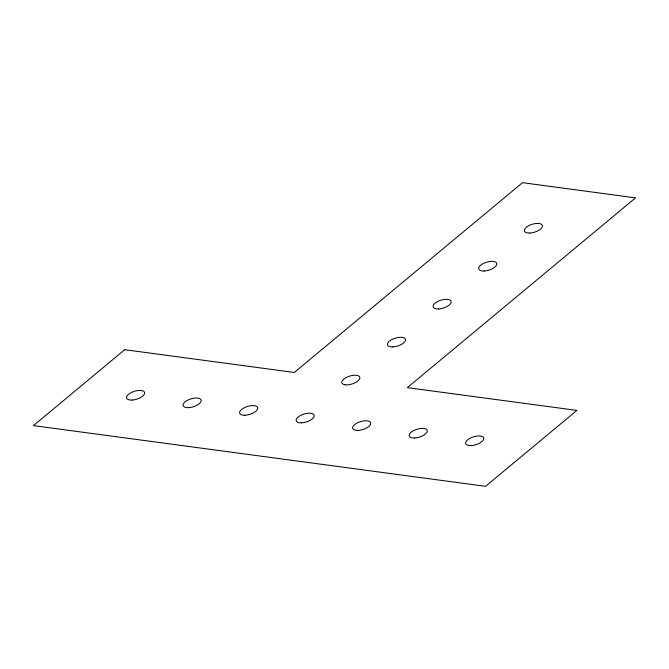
<?xml version="1.0" encoding="UTF-8"?>
<svg xmlns="http://www.w3.org/2000/svg" width="669" height="669" viewBox="0 0 669 669"><rect width="100%" height="100%" fill="white"/><g stroke="black" fill="none" stroke-linecap="round" stroke-linejoin="round"><path stroke-width="1" d="M345.112 384.792A9.416 4.131 -17.3 0 0 357.873 380.996A9.416 4.131 -17.3 0 0 356.518 375.309A9.416 4.131 -17.3 0 0 343.741 379.106A9.416 4.131 -17.3 0 0 345.104 384.792M124.735 349.695L33.45 425.609L485.585 486.321L576.879 410.406L407.329 387.644L635.55 197.857L522.514 182.679L294.293 372.466L124.735 349.695M131.927 400.07A9.425 4.131 -17.3 0 0 144.646 392.561A9.425 4.131 -17.3 0 0 130.271 393.088A9.425 4.131 -17.3 0 0 131.927 400.07M188.441 407.655A9.425 4.131 -17.3 0 0 201.16 400.146A9.425 4.131 -17.3 0 0 186.785 400.681A9.425 4.131 -17.3 0 0 188.441 407.655M244.954 415.248A9.425 4.131 -17.3 0 0 257.682 407.73A9.425 4.131 -17.3 0 0 243.307 408.266A9.425 4.131 -17.3 0 0 244.954 415.248M301.476 422.833A9.425 4.131 -17.3 0 0 314.196 415.324A9.425 4.131 -17.3 0 0 299.821 415.859A9.425 4.131 -17.3 0 0 301.476 422.833M392.787 346.918A9.416 4.131 -17.3 0 0 405.481 339.409A9.416 4.131 -17.3 0 0 391.122 339.952A9.416 4.131 -17.3 0 0 392.787 346.918M438.429 308.961A9.416 4.131 -17.3 0 0 451.132 301.451A9.416 4.131 -17.3 0 0 436.765 301.995A9.416 4.131 -17.3 0 0 438.429 308.961M484.055 271.012A9.425 4.131 -17.3 0 0 496.774 263.502A9.425 4.131 -17.3 0 0 482.399 264.029A9.425 4.131 -17.3 0 0 484.055 271.012M529.714 233.046A9.416 4.131 -17.3 0 0 542.417 225.545A9.416 4.131 -17.3 0 0 528.05 226.08A9.416 4.131 -17.3 0 0 529.714 233.046M357.99 430.426A9.425 4.131 -17.3 0 0 370.718 422.908A9.425 4.131 -17.3 0 0 356.343 423.444A9.425 4.131 -17.3 0 0 357.99 430.426M414.512 438.011A9.425 4.131 -17.3 0 0 427.232 430.501A9.425 4.131 -17.3 0 0 412.857 431.037A9.425 4.131 -17.3 0 0 414.512 438.011M471.026 445.596A9.425 4.131 -17.3 0 0 483.746 438.086A9.425 4.131 -17.3 0 0 469.379 438.621A9.425 4.131 -17.3 0 0 471.026 445.596"/></g></svg>
